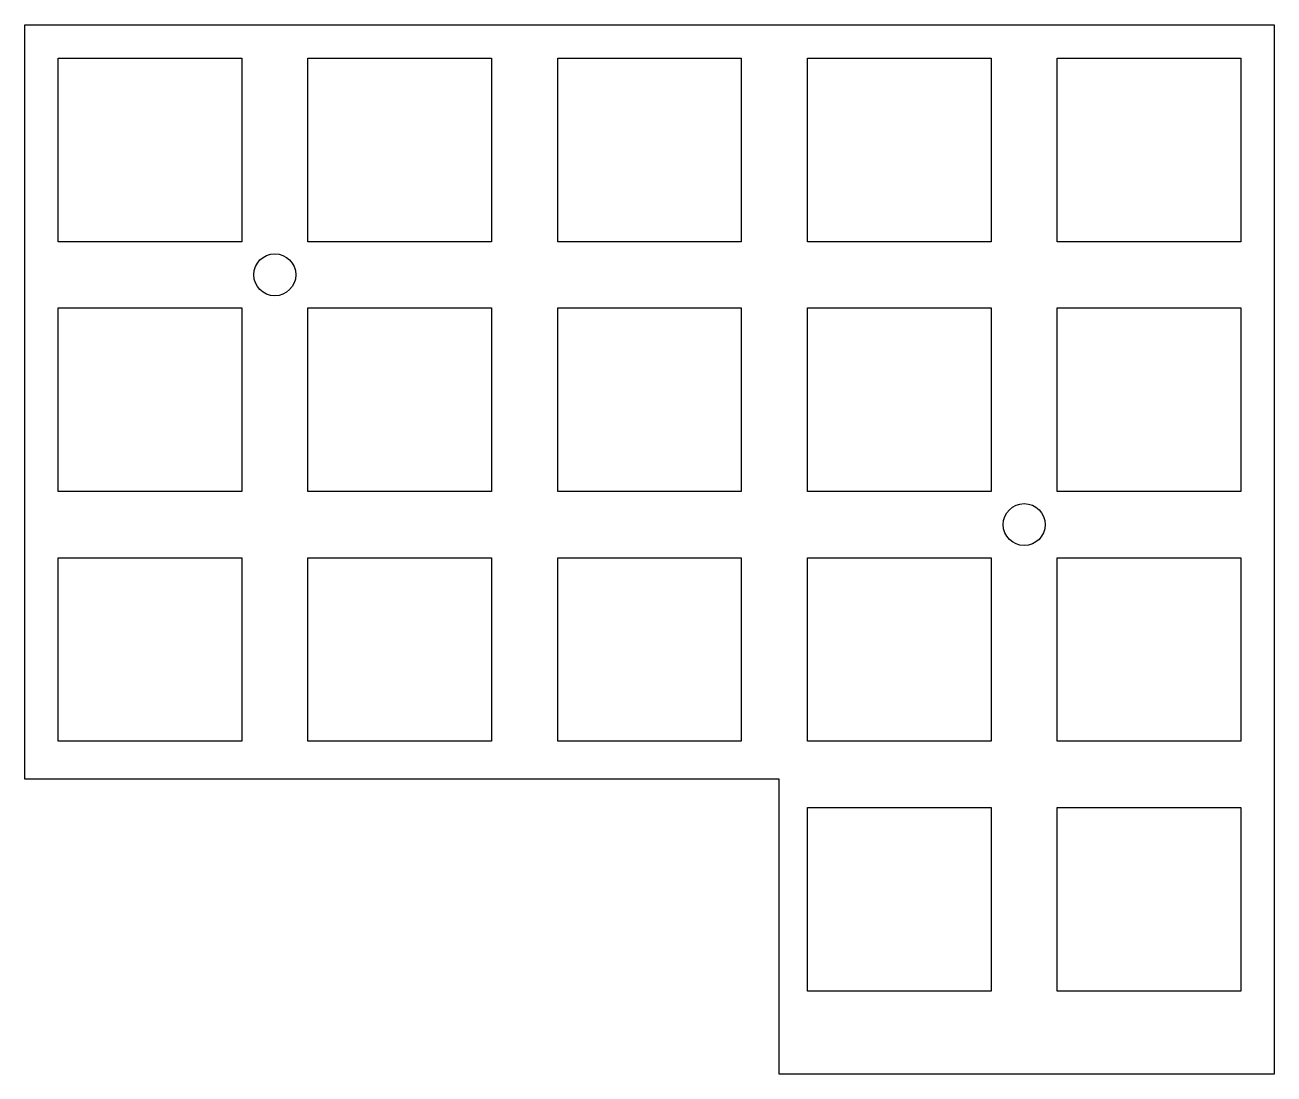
# Model space of a CAD drawing. Header units: millimetres. Extents: x 35.5 to 130.7, y -130.5 to -50.5.
import ezdxf

# ---------------------------------------------------------------- set-up
doc = ezdxf.new("R2010")
doc.units = ezdxf.units.MM
doc.layers.add('Edge.Cuts', color=254, linetype='CONTINUOUS', true_color=0xd0d2cd)

msp = doc.modelspace()

# ---------------------------------------------------------------- linework, layer by layer
at = {"layer": 'Edge.Cuts', "linetype": 'CONTINUOUS'}
for p, q in [((35.475, -50.475), (130.725, -50.475)), ((35.475, -108), (35.475, -50.475)), ((130.725, -50.475), (130.725, -130.475)), ((38, -53), (52, -53)), ((38, -67), (38, -53)), ((52, -53), (52, -67)), ((57.05, -53), (71.05, -53)), ((57.05, -67), (57.05, -53)), ((71.05, -53), (71.05, -67)), ((76.1, -53), (90.1, -53)), ((76.1, -67), (76.1, -53)), ((90.1, -53), (90.1, -67)), ((95.15, -53), (109.15, -53)), ((95.15, -67), (95.15, -53)), ((109.15, -53), (109.15, -67)), ((114.2, -53), (128.199999, -53)), ((114.2, -67), (114.2, -53)), ((128.199999, -53), (128.199999, -67)), ((52, -67), (38, -67)), ((71.05, -67), (57.05, -67)), ((90.1, -67), (76.1, -67)), ((109.15, -67), (95.15, -67)), ((128.199999, -67), (114.2, -67)), ((38, -72.05), (52, -72.05)), ((38, -86.05), (38, -72.05)), ((52, -72.05), (52, -86.05)), ((57.05, -72.05), (71.05, -72.05)), ((57.05, -86.05), (57.05, -72.05)), ((71.05, -72.05), (71.05, -86.05)), ((76.1, -72.05), (90.1, -72.05)), ((76.1, -86.05), (76.1, -72.05)), ((90.1, -72.05), (90.1, -86.05)), ((95.15, -72.05), (109.15, -72.05)), ((95.15, -86.05), (95.15, -72.05)), ((109.15, -72.05), (109.15, -86.05)), ((114.2, -72.05), (128.199999, -72.05)), ((114.2, -86.05), (114.2, -72.05)), ((128.199999, -72.05), (128.199999, -86.05)), ((52, -86.05), (38, -86.05)), ((71.05, -86.05), (57.05, -86.05)), ((90.1, -86.05), (76.1, -86.05)), ((109.15, -86.05), (95.15, -86.05)), ((128.199999, -86.05), (114.2, -86.05)), ((38, -91.1), (52, -91.1)), ((38, -105.1), (38, -91.1)), ((52, -91.1), (52, -105.1)), ((57.05, -91.1), (71.05, -91.1)), ((57.05, -105.1), (57.05, -91.1)), ((71.05, -91.1), (71.05, -105.1)), ((76.1, -91.1), (90.1, -91.1)), ((76.1, -105.1), (76.1, -91.1)), ((90.1, -91.1), (90.1, -105.1)), ((95.15, -91.1), (109.15, -91.1)), ((95.15, -105.1), (95.15, -91.1)), ((109.15, -91.1), (109.15, -105.1)), ((114.2, -91.1), (128.199999, -91.1)), ((114.2, -105.1), (114.2, -91.1)), ((128.199999, -91.1), (128.199999, -105.1)), ((52, -105.1), (38, -105.1)), ((71.05, -105.1), (57.05, -105.1)), ((90.1, -105.1), (76.1, -105.1)), ((109.15, -105.1), (95.15, -105.1)), ((128.199999, -105.1), (114.2, -105.1)), ((93, -108), (35.475, -108)), ((93, -130.475), (93, -108)), ((95.15, -110.15), (109.15, -110.15)), ((95.15, -124.15), (95.15, -110.15)), ((109.15, -110.15), (109.15, -124.15)), ((114.2, -110.15), (128.199999, -110.15)), ((114.2, -124.15), (114.2, -110.15)), ((128.199999, -110.15), (128.199999, -124.15)), ((109.15, -124.15), (95.15, -124.15)), ((128.199999, -124.15), (114.2, -124.15)), ((130.725, -130.475), (93, -130.475))]:
    msp.add_line(p, q, dxfattribs=at)
at = {"layer": 'Edge.Cuts'}
for centre, radius in [((54.525, -69.525), 1.6), ((111.675, -88.575), 1.599999)]:
    msp.add_circle(centre, radius, dxfattribs=at)

doc.saveas('drawing.dxf')
